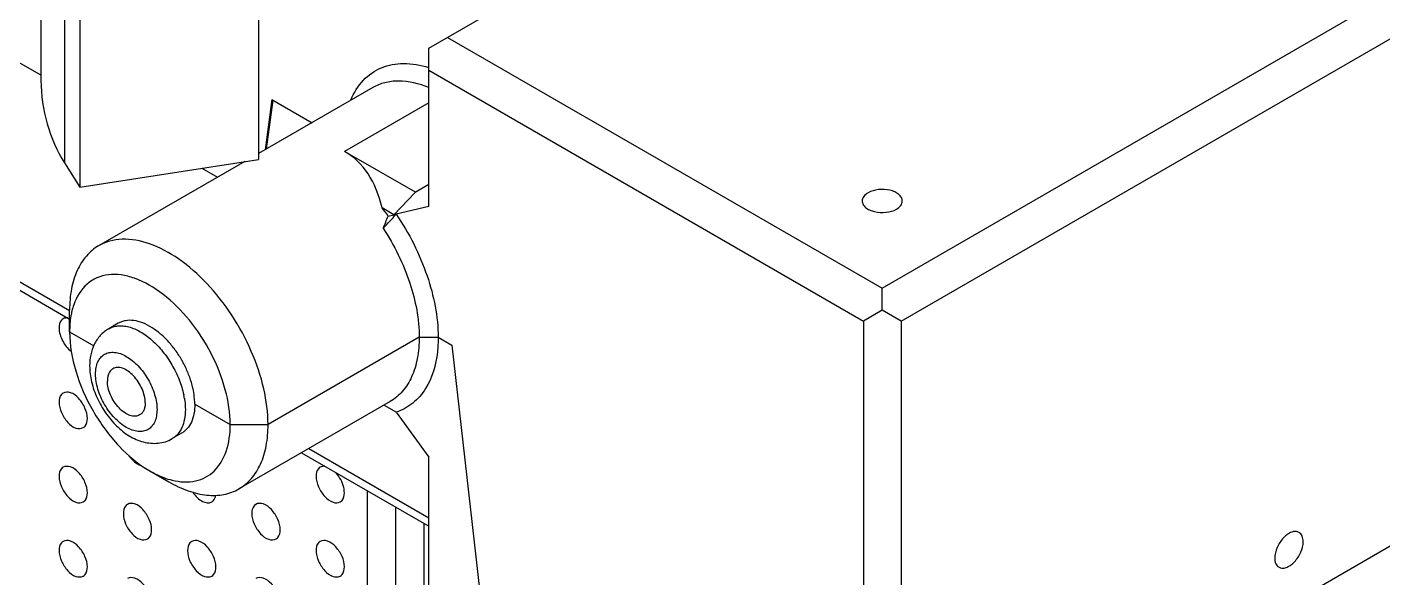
# Model space of a CAD drawing. Header units: millimetres. Extents: x 0 to 1189, y 0 to 841.
# Drawn here: x 968.2 to 1069.7, y 273.3 to 314.5 of the extents above; entities that cross this region are included whole.
import ezdxf

# ---------------------------------------------------------------- set-up
doc = ezdxf.new("R2010")
doc.units = ezdxf.units.MM
doc.header["$LTSCALE"] = 65.395
doc.layers.get('0').update_dxf_attribs({"linetype": 'CONTINUOUS'})
doc.layers.add('AXIS', color=7, linetype='CONTINUOUS')
doc.layers.add('SURFACES', color=7, linetype='CONTINUOUS')

msp = doc.modelspace()

# ---------------------------------------------------------------- hatches: boundary and pattern name
at = {"linetype": 'Continuous'}
h = msp.add_hatch(dxfattribs=at)
h.set_pattern_fill('DEFAULT__2', color=2, scale=24.760129, angle=285, style=0, pattern_type=0)
h.set_pattern_definition([(285, (0, 0), (23.91645, 6.4084), [])])
edge = h.paths.add_edge_path()
edge.add_line((972.14, 59.58), (1104.7, 80.09))
edge.add_line((972.14, 80), (972.14, 59.58))
edge.add_line((972.14, 80), (1102.91, 100.23))
edge.add_line((1102.91, 100.23), (1102.91, 254.54))
edge.add_line((1104.7, 254.82), (1102.91, 254.54))
edge.add_line((1104.7, 254.82), (1104.7, 354.43))
edge.add_line((1104.7, 354.43), (1109.16, 355.12))
edge.add_line((1109.16, 77.51), (1109.16, 355.12))
edge.add_line((1109.16, 77.51), (1104.7, 76.82))
edge.add_line((1104.7, 76.82), (1104.7, 80.09))
edge = h.paths.add_edge_path()
edge.add_line((985.56, 322.94), (972.18, 320.87))
edge.add_line((985.56, 322.94), (985.56, 304.65))
edge.add_line((972.18, 302.58), (985.56, 304.65))
edge.add_line((972.18, 320.87), (972.18, 302.58))
edge = h.paths.add_edge_path()
edge.add_line((1091.36, 339.31), (1097.6, 340.27))
edge.add_line((1097.6, 340.27), (1097.6, 314.96))
edge.add_line((1091.36, 316.63), (1097.6, 314.96))
edge.add_line((1091.36, 339.31), (1091.36, 316.63))

# ---------------------------------------------------------------- linework, layer by layer
at = {"color": 7, "linetype": 'Continuous'}
for p, q in [((969.28, 310.55), (969.28, 323.98)), ((985.56, 322.94), (985.56, 304.65)), ((972.18, 320.87), (972.18, 302.58)), ((998.29, 312.97), (1008.9, 319.09)), ((956.57, 318.27), (969.28, 310.94)), ((1032.23, 295), (1069, 316.23)), ((999.7, 313.78), (1032.23, 295)), ((1033.64, 292.55), (1070.41, 313.78)), ((998.29, 301.13), (998.29, 312.97)), ((998.29, 311.33), (1030.82, 292.55)), ((994.1, 310.02), (985.56, 305.09)), ((986.55, 309.13), (986.06, 305.37)), ((986.62, 309.09), (986.14, 305.42)), ((986.55, 309.13), (989.56, 307.39)), ((971.04, 304.38), (972.18, 302.58)), ((972.18, 302.58), (985.56, 304.65)), ((984.52, 304.49), (973.59, 298.18)), ((997.3, 302.19), (992, 305.25)), ((981.31, 303.99), (982.49, 303.31)), ((998.29, 302.76), (997.27, 302.17)), ((956.57, 301.91), (971.4, 293.35)), ((995.69, 300.51), (997.27, 302.17)), ((957.78, 300.58), (971.42, 292.7)), ((995.69, 300.51), (994.8, 301.02)), ((995.26, 300.4), (995.69, 300.51)), ((998.29, 301.13), (995.86, 300.55)), ((1032.23, 293.37), (1032.23, 295)), ((971.42, 291.74), (971.42, 293.37)), ((1032.23, 293.37), (1030.82, 292.55)), ((1033.64, 292.55), (1032.23, 293.37)), ((1030.82, 292.55), (1030.82, 246.63)), ((1033.64, 292.55), (1033.64, 246.44)), ((971.42, 291.74), (973.22, 290.7)), ((997.58, 291.33), (986.27, 284.8)), ((997.58, 291.33), (999, 291.33)), ((999, 291.33), (1000.01, 290.74)), ((1000.01, 290.74), (1002.24, 271.16)), ((980.79, 286.33), (983.44, 284.8)), ((995.41, 286.52), (984.09, 279.99)), ((995.2, 286.1), (994.93, 286.25)), ((995.86, 285.73), (995.2, 286.1)), ((995.86, 285.73), (998.29, 282.35)), ((983.44, 284.8), (986.27, 284.8)), ((988.77, 282.69), (998.29, 277.19)), ((989.31, 283.01), (998.29, 277.82)), ((998.29, 265.09), (998.29, 282.35)), ((977.43, 281.33), (978.84, 280.51)), ((993.71, 247.7), (993.71, 279.83)), ((995.83, 246.47), (995.83, 278.61)), ((997.95, 247.37), (997.95, 277.38)), ((1033.64, 254.59), (1070.41, 275.82))]:
    msp.add_line(p, q, dxfattribs=at)
at = {"color": 9, "linetype": 'Continuous'}
msp.add_line((998.29, 308.88), (992, 305.25), dxfattribs=at)
at = {"color": 7, "linetype": 'Continuous'}
for centre, radius, start, end in [((980.9, 290.33), 17.54, 35.0669, 37.5587), ((503.81, 757.12), 671.25, 317.01952, 317.14191), ((976.47, 292.12), 5.02, 160.9363, 166.3895)]:
    msp.add_arc(centre, radius, start, end, dxfattribs=at)
at = {"color": 9, "linetype": 'Continuous'}
msp.add_arc((973.93, 285.76), 6.16, 9.5792, 12.022, dxfattribs=at)
at = {"color": 7, "linetype": 'Continuous'}
for centre, major_axis, ratio, start_param, end_param in [((984.57, 292.39), (7.42, 12.86), 0.577349, -0.559311, 0.000004), ((986.79, 293.67), (9.7, 16.8), 0.239145, -1.082999, -1.025545)]:
    msp.add_ellipse(centre, major_axis=major_axis, ratio=ratio, start_param=start_param, end_param=end_param, dxfattribs=at)
for points, knots in [([(992.46, 309.08), (992.69, 309.62), (993.28, 310.62), (994.72, 311.63), (996.48, 311.94), (997.68, 311.71), (998.29, 311.52)], [0, 0, 0, 0, 0.252073, 0.485692, 0.727488, 1, 1, 1, 1]), ([(998.29, 310.02), (997.57, 310.31), (996.46, 310.6), (995.01, 310.43), (994.38, 310.18), (994.1, 310.02)], [0, 0, 0, 0, 0.536194, 0.773597, 1, 1, 1, 1]), ([(1033.73, 301.54), (1033.73, 301.62), (1033.68, 301.81), (1033.47, 302.04), (1033.17, 302.23), (1032.66, 302.4), (1031.96, 302.43), (1031.4, 302.28), (1031.17, 302.15)], [0, 0, 0, 0, 0.087154, 0.186892, 0.304593, 0.438739, 0.730144, 1, 1, 1, 1]), ([(1031.17, 302.15), (1031.05, 302.08), (1030.83, 301.91), (1030.73, 301.65), (1030.73, 301.54)], [0, 0, 0, 0, 0.55085, 1, 1, 1, 1]), ([(1030.73, 301.54), (1030.73, 301.45), (1030.78, 301.26), (1030.99, 301.03), (1031.29, 300.85), (1031.8, 300.68), (1032.5, 300.64), (1033.06, 300.79), (1033.29, 300.92)], [0, 0, 0, 0, 0.087154, 0.186892, 0.304593, 0.438739, 0.730144, 1, 1, 1, 1]), ([(1033.29, 300.92), (1033.41, 301), (1033.63, 301.16), (1033.73, 301.42), (1033.73, 301.54)], [0, 0, 0, 0, 0.55085, 1, 1, 1, 1]), ([(995.86, 300.55), (996.83, 299.12), (998.32, 296.16), (999, 292.89), (999, 291.33)], [0, 0, 0, 0, 0.52496, 1, 1, 1, 1]), ([(994.88, 299.5), (995.72, 298.22), (997.01, 295.6), (997.58, 292.7), (997.58, 291.33)], [0, 0, 0, 0, 0.525214, 1, 1, 1, 1]), ([(986.27, 284.8), (986.27, 285.7), (986.02, 287.58), (985.08, 290.35), (983.64, 293.02), (981.8, 295.37), (979.72, 297.21), (977.56, 298.4), (975.72, 298.76), (974.42, 298.56), (973.85, 298.33), (973.59, 298.18)], [0, 0, 0, 0, 0.128745, 0.27039, 0.417611, 0.56202, 0.695749, 0.813066, 0.912473, 0.957122, 1, 1, 1, 1]), ([(973.59, 298.18), (973.25, 297.98), (972.6, 297.43), (971.91, 296.31), (971.5, 294.92), (971.42, 293.9), (971.42, 293.37)], [0, 0, 0, 0, 0.217777, 0.450936, 0.710228, 1, 1, 1, 1]), ([(983.44, 284.8), (983.44, 285.68), (983.14, 287.53), (982.09, 290.18), (980.5, 292.62), (978.56, 294.57), (976.74, 295.66), (975.31, 296.03), (974.34, 296.05), (973.45, 295.82), (972.42, 295.17), (971.93, 294.34), (971.73, 293.76)], [0, 0, 0, 0, 0.136385, 0.287267, 0.441038, 0.585304, 0.710277, 0.764464, 0.813622, 0.859352, 0.904075, 1, 1, 1, 1]), ([(971.59, 293.3), (971.56, 293.18), (971.46, 292.66), (971.42, 292.14), (971.42, 291.74)], [0, 0, 0, 0, 0.237984, 1, 1, 1, 1]), ([(971.42, 291.74), (971.42, 290.75), (971.79, 288.67), (973.08, 285.76), (974.96, 283.18), (976.58, 281.82), (977.43, 281.33)], [0, 0, 0, 0, 0.237231, 0.500002, 0.762784, 1, 1, 1, 1]), ([(974.35, 291.97), (974.23, 291.91), (974.01, 291.75), (973.71, 291.47), (973.46, 291.15), (973.19, 290.68), (972.97, 290.02), (972.92, 289.47), (972.92, 289.19)], [0, 0, 0, 0, 0.123948, 0.247796, 0.371548, 0.495373, 0.744437, 1, 1, 1, 1]), ([(997.58, 291.33), (997.58, 290.8), (997.5, 289.79), (997.09, 288.4), (996.4, 287.27), (995.75, 286.72), (995.41, 286.52)], [0, 0, 0, 0, 0.289764, 0.549031, 0.782147, 1, 1, 1, 1]), ([(999, 291.33), (999, 290.96), (998.93, 289.64), (998.56, 288.31), (998.06, 287.49)], [0, 0, 0, 0, 0.277357, 1, 1, 1, 1]), ([(972.92, 289.19), (972.92, 288.79), (973.03, 287.96), (973.45, 286.77), (974.08, 285.66), (974.89, 284.69), (975.69, 284.04), (976.39, 283.68), (976.93, 283.49), (977.49, 283.39), (978.05, 283.39), (978.59, 283.5), (978.94, 283.65), (979.1, 283.75)], [0, 0, 0, 0, 0.125112, 0.256737, 0.391183, 0.523224, 0.648938, 0.709286, 0.768293, 0.826469, 0.884305, 0.942125, 1, 1, 1, 1]), ([(998.06, 287.49), (997.8, 287.08), (997.17, 286.34), (996.31, 285.88), (995.86, 285.73)], [0, 0, 0, 0, 0.508909, 1, 1, 1, 1]), ([(979.1, 280.64), (979.67, 280.5), (980.55, 280.44), (981.61, 280.83), (982.51, 281.48), (983.29, 282.85), (983.44, 284.12), (983.44, 284.8)], [0, 0, 0, 0, 0.246008, 0.358612, 0.47051, 0.711616, 1, 1, 1, 1]), ([(984.09, 279.99), (984.44, 280.19), (985.09, 280.74), (985.78, 281.86), (986.19, 283.25), (986.27, 284.27), (986.27, 284.8)], [0, 0, 0, 0, 0.217777, 0.450936, 0.710228, 1, 1, 1, 1]), ([(977.43, 281.33), (977.57, 281.25), (978.1, 280.96), (978.67, 280.74), (979.1, 280.64)], [0, 0, 0, 0, 0.26502, 1, 1, 1, 1]), ([(978.84, 280.51), (979.3, 280.25), (980.22, 279.81), (981.63, 279.47), (982.95, 279.5), (983.75, 279.79), (984.09, 279.99)], [0, 0, 0, 0, 0.289801, 0.54905, 0.782229, 1, 1, 1, 1]), ([(1063.41, 276.72), (1063.34, 276.77), (1063.15, 276.82), (1062.85, 276.76), (1062.54, 276.59), (1062.13, 276.23), (1061.75, 275.64), (1061.6, 275.08), (1061.6, 274.81)], [0, 0, 0, 0, 0.087155, 0.186893, 0.304595, 0.43874, 0.730144, 1, 1, 1, 1]), ([(1061.92, 274.13), (1061.99, 274.08), (1062.18, 274.03), (1062.48, 274.1), (1062.79, 274.26), (1063.2, 274.63), (1063.58, 275.21), (1063.73, 275.77), (1063.73, 276.04)], [0, 0, 0, 0, 0.087155, 0.186893, 0.304595, 0.43874, 0.730144, 1, 1, 1, 1]), ([(1063.73, 276.04), (1063.73, 276.18), (1063.69, 276.45), (1063.52, 276.67), (1063.41, 276.72)], [0, 0, 0, 0, 0.550849, 1, 1, 1, 1]), ([(1061.6, 274.81), (1061.6, 274.67), (1061.64, 274.4), (1061.81, 274.18), (1061.92, 274.13)], [0, 0, 0, 0, 0.550849, 1, 1, 1, 1])]:
    msp.add_open_spline(points, degree=3, knots=knots, dxfattribs=at)
at = {"color": 9, "linetype": 'Continuous'}
for points, knots in [([(974.35, 291.97), (974.45, 292.03), (974.68, 292.13), (975.04, 292.2), (975.44, 292.2), (976.02, 292.09), (976.6, 291.83), (977.16, 291.47), (977.74, 291), (978.42, 290.28), (979.1, 289.28), (979.64, 288.19), (979.87, 287.42), (979.96, 287.04)], [0, 0, 0, 0, 0.04294, 0.087279, 0.134207, 0.18457, 0.296952, 0.35923, 0.425095, 0.565265, 0.712127, 0.859206, 1, 1, 1, 1]), ([(973.36, 288.57), (973.36, 288.74), (973.39, 289.05), (973.51, 289.48), (973.73, 289.83), (974.03, 290.08), (974.39, 290.21), (974.8, 290.22), (975.24, 290.12), (975.68, 289.91), (976.13, 289.59), (976.56, 289.19), (976.95, 288.72), (977.3, 288.19), (977.58, 287.63), (977.79, 287.05), (977.93, 286.48), (977.96, 286.1), (977.96, 285.92)], [0, 0, 0, 0, 0.060381, 0.114394, 0.162977, 0.20835, 0.253722, 0.302305, 0.356319, 0.416698, 0.483284, 0.55513, 0.630755, 0.708348, 0.785942, 0.861567, 0.933411, 1, 1, 1, 1]), ([(977.96, 285.92), (977.96, 285.76), (977.93, 285.44), (977.81, 285.01), (977.59, 284.66), (977.3, 284.41), (976.93, 284.28), (976.52, 284.27), (976.09, 284.38), (975.64, 284.59), (975.19, 284.9), (974.77, 285.3), (974.37, 285.78), (974.03, 286.3), (973.74, 286.87), (973.53, 287.44), (973.4, 288.01), (973.36, 288.39), (973.36, 288.57)], [0, 0, 0, 0, 0.060381, 0.114394, 0.162977, 0.20835, 0.253722, 0.302305, 0.356319, 0.416698, 0.483284, 0.55513, 0.630755, 0.708348, 0.785942, 0.861567, 0.933411, 1, 1, 1, 1]), ([(980.01, 286.78), (980.02, 286.71), (980.06, 286.42), (980.08, 286.13), (980.08, 285.92)], [0, 0, 0, 0, 0.258755, 1, 1, 1, 1]), ([(980.08, 285.92), (980.08, 285.68), (980.04, 285.22), (979.86, 284.59), (979.59, 284.16), (979.32, 283.9), (979.17, 283.79), (979.1, 283.75)], [0, 0, 0, 0, 0.289587, 0.548633, 0.781635, 0.891837, 1, 1, 1, 1])]:
    msp.add_open_spline(points, degree=3, knots=knots, dxfattribs=at)
at = {"layer": 'AXIS', "color": 7, "linetype": 'Continuous'}
for p, q in [((975.05, 292.38), (974.35, 291.97)), ((979.8, 284.15), (979.1, 283.75))]:
    msp.add_line(p, q, dxfattribs=at)
for centre, radius, start, end in [((972.72, 285.55), 8.18, 26.1804, 28.9628), ((974.5, 286.14), 6.3, 11.1514, 12.8076), ((976, 286.32), 4.79, 2.0435, 2.3189), ((976.2, 286.33), 4.59, 0.0057, 2.0598)]:
    msp.add_arc(centre, radius, start, end, dxfattribs=at)
for points, knots in [([(970.94, 292.72), (970.89, 292.69), (970.69, 292.52), (970.63, 292.23), (970.63, 292.03)], [0, 0, 0, 0, 0.220867, 1, 1, 1, 1]), ([(977.59, 292.05), (977.37, 292.19), (976.93, 292.42), (976.25, 292.61), (975.7, 292.61), (975.31, 292.51), (975.14, 292.43), (975.05, 292.38)], [0, 0, 0, 0, 0.292209, 0.552271, 0.784188, 0.893224, 1, 1, 1, 1]), ([(970.63, 292.03), (970.63, 291.7), (970.84, 291.04), (971.27, 290.49), (971.54, 290.29)], [0, 0, 0, 0, 0.491764, 1, 1, 1, 1]), ([(979.88, 289.51), (979.73, 289.78), (979.41, 290.29), (978.86, 290.98), (978.25, 291.58), (977.81, 291.91), (977.59, 292.05)], [0, 0, 0, 0, 0.263873, 0.522364, 0.769439, 1, 1, 1, 1]), ([(980.64, 287.53), (980.58, 287.81), (980.42, 288.36), (980.19, 288.89), (980.06, 289.16)], [0, 0, 0, 0, 0.490471, 1, 1, 1, 1]), ([(974.66, 288.98), (974.6, 288.94), (974.47, 288.84), (974.34, 288.62), (974.26, 288.36), (974.25, 288.17), (974.25, 288.06)], [0, 0, 0, 0, 0.217772, 0.450957, 0.710193, 1, 1, 1, 1]), ([(977.08, 286.43), (977.08, 286.6), (977.03, 286.96), (976.85, 287.49), (976.57, 288), (976.22, 288.45), (975.83, 288.8), (975.47, 288.99), (975.19, 289.07), (975, 289.08), (974.82, 289.05), (974.71, 289.01), (974.66, 288.98)], [0, 0, 0, 0, 0.128683, 0.270277, 0.417434, 0.561781, 0.695452, 0.812715, 0.864678, 0.912511, 0.95714, 1, 1, 1, 1]), ([(970.94, 287.16), (970.89, 287.13), (970.69, 286.96), (970.63, 286.68), (970.63, 286.48)], [0, 0, 0, 0, 0.220867, 1, 1, 1, 1]), ([(972.75, 285.25), (972.75, 285.52), (972.6, 286.08), (972.15, 286.76), (971.59, 287.23), (971.1, 287.25), (970.94, 287.16)], [0, 0, 0, 0, 0.271663, 0.564879, 0.816489, 1, 1, 1, 1]), ([(976.66, 285.52), (976.61, 285.49), (976.5, 285.44), (976.32, 285.42), (976.13, 285.43), (975.85, 285.5), (975.49, 285.7), (975.1, 286.05), (974.75, 286.5), (974.47, 287.01), (974.29, 287.53), (974.25, 287.89), (974.25, 288.06)], [0, 0, 0, 0, 0.04286, 0.087489, 0.135322, 0.187285, 0.304548, 0.438219, 0.582566, 0.729723, 0.871317, 1, 1, 1, 1]), ([(980.78, 286.52), (980.78, 286.58), (980.76, 286.87), (980.72, 287.15), (980.68, 287.35)], [0, 0, 0, 0, 0.24204, 1, 1, 1, 1]), ([(970.63, 286.48), (970.63, 286.21), (970.78, 285.65), (971.23, 284.97), (971.79, 284.5), (972.28, 284.48), (972.44, 284.57)], [0, 0, 0, 0, 0.271663, 0.564879, 0.816489, 1, 1, 1, 1]), ([(977.08, 286.43), (977.08, 286.33), (977.06, 286.14), (976.98, 285.87), (976.85, 285.66), (976.73, 285.55), (976.66, 285.52)], [0, 0, 0, 0, 0.289807, 0.549043, 0.782228, 1, 1, 1, 1]), ([(980.79, 286.33), (980.79, 286.09), (980.75, 285.63), (980.57, 285), (980.3, 284.57), (980.03, 284.3), (979.88, 284.2), (979.8, 284.15)], [0, 0, 0, 0, 0.289585, 0.548634, 0.781635, 0.891837, 1, 1, 1, 1]), ([(972.44, 284.57), (972.49, 284.59), (972.69, 284.77), (972.75, 285.05), (972.75, 285.25)], [0, 0, 0, 0, 0.220867, 1, 1, 1, 1]), ([(975.86, 282.47), (975.92, 282.39), (976.16, 282.09), (976.47, 281.84), (976.73, 281.76)], [0, 0, 0, 0, 0.279068, 1, 1, 1, 1]), ([(970.94, 281.61), (970.89, 281.58), (970.69, 281.41), (970.63, 281.13), (970.63, 280.92)], [0, 0, 0, 0, 0.220867, 1, 1, 1, 1]), ([(972.75, 279.7), (972.75, 279.97), (972.6, 280.53), (972.15, 281.21), (971.59, 281.67), (971.1, 281.7), (970.94, 281.61)], [0, 0, 0, 0, 0.271663, 0.564879, 0.816489, 1, 1, 1, 1]), ([(990.17, 281.61), (990.12, 281.58), (989.92, 281.41), (989.86, 281.13), (989.86, 280.93)], [0, 0, 0, 0, 0.220867, 1, 1, 1, 1]), ([(991.98, 279.7), (991.98, 279.83), (991.91, 280.38), (991.62, 280.9), (991.33, 281.21)], [0, 0, 0, 0, 0.230618, 1, 1, 1, 1]), ([(970.63, 280.92), (970.63, 280.66), (970.78, 280.1), (971.23, 279.42), (971.79, 278.95), (972.28, 278.92), (972.44, 279.01)], [0, 0, 0, 0, 0.271663, 0.564879, 0.816489, 1, 1, 1, 1]), ([(989.86, 280.93), (989.86, 280.66), (990.01, 280.1), (990.46, 279.42), (991.03, 278.95), (991.52, 278.92), (991.67, 279.01)], [0, 0, 0, 0, 0.271663, 0.564879, 0.816489, 1, 1, 1, 1]), ([(972.44, 279.01), (972.49, 279.04), (972.69, 279.21), (972.75, 279.5), (972.75, 279.7)], [0, 0, 0, 0, 0.220867, 1, 1, 1, 1]), ([(980.65, 279.73), (980.75, 279.59), (980.96, 279.33), (981.4, 278.98), (981.86, 278.9), (982.06, 279.01)], [0, 0, 0, 0, 0.31256, 0.590967, 1, 1, 1, 1]), ([(982.06, 279.01), (982.1, 279.04), (982.25, 279.16), (982.33, 279.36), (982.35, 279.51)], [0, 0, 0, 0, 0.229206, 1, 1, 1, 1]), ([(991.67, 279.01), (991.72, 279.04), (991.93, 279.21), (991.98, 279.5), (991.98, 279.7)], [0, 0, 0, 0, 0.220867, 1, 1, 1, 1]), ([(975.75, 278.83), (975.7, 278.81), (975.5, 278.64), (975.44, 278.35), (975.44, 278.15)], [0, 0, 0, 0, 0.220867, 1, 1, 1, 1]), ([(975.44, 278.15), (975.44, 277.88), (975.58, 277.32), (976.03, 276.64), (976.6, 276.17), (977.09, 276.15), (977.25, 276.24)], [0, 0, 0, 0, 0.271663, 0.564879, 0.816489, 1, 1, 1, 1]), ([(977.56, 276.92), (977.56, 277.19), (977.41, 277.75), (976.96, 278.43), (976.39, 278.9), (975.9, 278.93), (975.75, 278.83)], [0, 0, 0, 0, 0.271663, 0.564879, 0.816489, 1, 1, 1, 1]), ([(985.36, 278.83), (985.31, 278.81), (985.11, 278.64), (985.05, 278.35), (985.05, 278.15)], [0, 0, 0, 0, 0.220867, 1, 1, 1, 1]), ([(985.05, 278.15), (985.05, 277.88), (985.2, 277.32), (985.65, 276.64), (986.22, 276.17), (986.71, 276.15), (986.87, 276.24)], [0, 0, 0, 0, 0.271663, 0.564879, 0.816489, 1, 1, 1, 1]), ([(987.18, 276.92), (987.18, 277.19), (987.03, 277.75), (986.58, 278.43), (986.01, 278.9), (985.52, 278.93), (985.36, 278.83)], [0, 0, 0, 0, 0.271663, 0.564879, 0.816489, 1, 1, 1, 1]), ([(970.94, 276.06), (970.89, 276.03), (970.69, 275.86), (970.63, 275.57), (970.63, 275.37)], [0, 0, 0, 0, 0.220867, 1, 1, 1, 1]), ([(972.75, 274.15), (972.75, 274.42), (972.6, 274.97), (972.15, 275.65), (971.59, 276.12), (971.1, 276.15), (970.94, 276.06)], [0, 0, 0, 0, 0.271663, 0.564879, 0.816489, 1, 1, 1, 1]), ([(977.25, 276.24), (977.3, 276.27), (977.5, 276.44), (977.56, 276.72), (977.56, 276.92)], [0, 0, 0, 0, 0.220867, 1, 1, 1, 1]), ([(980.56, 276.06), (980.51, 276.03), (980.3, 275.86), (980.25, 275.57), (980.25, 275.37)], [0, 0, 0, 0, 0.220867, 1, 1, 1, 1]), ([(982.37, 274.15), (982.37, 274.42), (982.22, 274.97), (981.77, 275.65), (981.2, 276.12), (980.71, 276.15), (980.56, 276.06)], [0, 0, 0, 0, 0.271663, 0.564879, 0.816489, 1, 1, 1, 1]), ([(986.87, 276.24), (986.92, 276.27), (987.12, 276.44), (987.18, 276.72), (987.18, 276.92)], [0, 0, 0, 0, 0.220867, 1, 1, 1, 1]), ([(990.17, 276.06), (990.12, 276.03), (989.92, 275.86), (989.86, 275.57), (989.86, 275.37)], [0, 0, 0, 0, 0.220867, 1, 1, 1, 1]), ([(991.98, 274.15), (991.98, 274.42), (991.84, 274.97), (991.39, 275.65), (990.82, 276.12), (990.33, 276.15), (990.17, 276.06)], [0, 0, 0, 0, 0.271663, 0.564879, 0.816489, 1, 1, 1, 1]), ([(970.63, 275.37), (970.63, 275.1), (970.78, 274.55), (971.23, 273.87), (971.79, 273.4), (972.28, 273.37), (972.44, 273.46)], [0, 0, 0, 0, 0.271663, 0.564879, 0.816489, 1, 1, 1, 1]), ([(980.25, 275.37), (980.25, 275.1), (980.39, 274.55), (980.84, 273.87), (981.41, 273.4), (981.9, 273.37), (982.06, 273.46)], [0, 0, 0, 0, 0.271663, 0.564879, 0.816489, 1, 1, 1, 1]), ([(989.86, 275.37), (989.86, 275.1), (990.01, 274.55), (990.46, 273.87), (991.03, 273.4), (991.52, 273.37), (991.67, 273.46)], [0, 0, 0, 0, 0.271663, 0.564879, 0.816489, 1, 1, 1, 1]), ([(972.44, 273.46), (972.49, 273.49), (972.69, 273.66), (972.75, 273.95), (972.75, 274.15)], [0, 0, 0, 0, 0.220867, 1, 1, 1, 1]), ([(982.06, 273.46), (982.11, 273.49), (982.31, 273.66), (982.37, 273.95), (982.37, 274.15)], [0, 0, 0, 0, 0.220867, 1, 1, 1, 1]), ([(991.67, 273.46), (991.72, 273.49), (991.93, 273.66), (991.98, 273.95), (991.98, 274.15)], [0, 0, 0, 0, 0.220867, 1, 1, 1, 1]), ([(977.56, 271.37), (977.56, 271.64), (977.41, 272.2), (976.96, 272.88), (976.39, 273.35), (975.9, 273.37), (975.75, 273.28)], [0, 0, 0, 0, 0.271663, 0.564879, 0.816489, 1, 1, 1, 1]), ([(987.18, 271.37), (987.18, 271.64), (987.03, 272.2), (986.58, 272.88), (986.01, 273.35), (985.52, 273.37), (985.36, 273.28)], [0, 0, 0, 0, 0.271663, 0.564879, 0.816489, 1, 1, 1, 1])]:
    msp.add_open_spline(points, degree=3, knots=knots, dxfattribs=at)
for points in [[(971.29, 292.78), (971.17, 292.79), (971.04, 292.77), (970.94, 292.72)], [(990.52, 281.68), (990.4, 281.69), (990.27, 281.67), (990.17, 281.61)]]:
    msp.add_open_spline(points, degree=3, dxfattribs=at)
at = {"layer": 'SURFACES', "color": 9, "linetype": 'Continuous'}
msp.add_line((971.04, 321.53), (971.04, 304.38), dxfattribs=at)
at = {"layer": 'SURFACES', "color": 7, "linetype": 'Continuous'}
msp.add_ellipse((975.28, 309.28), major_axis=(-1.81, 8.2), ratio=0.697902, start_param=1.264454, end_param=2.049853, dxfattribs=at)

doc.saveas('drawing.dxf')
